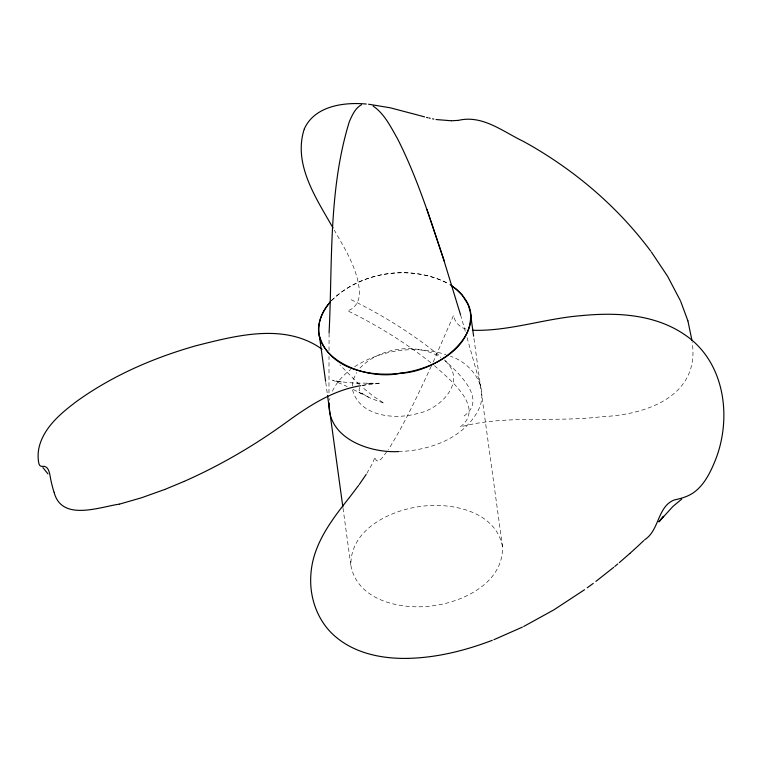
<?xml version="1.0" encoding="UTF-8"?>
<svg xmlns="http://www.w3.org/2000/svg" width="762" height="762" viewBox="0 0 762 762"><rect width="100%" height="100%" fill="white"/><g stroke="black" fill="none" stroke-linecap="round" stroke-linejoin="round"><path stroke-width="0.57" stroke-dasharray="3.81 2.86" d="M328.974 392.992L329.013 356.425M329.022 350.53L329.089 332.823M352.244 386.02L353.263 379.6L356.587 372.513M329.555 400.25L329.898 398.431M359.416 387.372L359.083 390.154C365.188 397.774 375.78 399.736 384.372 403.412L373.58 396.459L361.874 386.886M433.168 362.074L453.523 315.43C454.685 322.316 460.2 328.012 467.077 329.317M431.263 366.208C417.986 394.497 405.041 423.139 388.334 449.628M332.394 391.201C336.442 382.505 343.091 375.218 350.73 369.513M366.808 473.412L372.047 464.239L375.123 456.943L376.161 460.591L378.304 461.115L381.419 458.81L387.744 450.494M359.988 368.017C380.276 347.234 415.871 342.414 440.836 357.368M331.556 300.476C361.712 270.986 412.442 264.014 449.437 284.274M331.251 300.809C361.102 271.282 411.299 264.195 448.399 283.664M464.058 416.004C487.871 399.002 457.867 372.466 444.408 359.997M354.682 366.712C381.276 349.615 415.804 344.967 445.941 354.606M362.645 385.334L370.932 383.543L380.686 383.143L361.931 385.505M341.462 381.943L335.68 381.305L353.578 383.038L374.494 383.238M398.602 451.571C429.073 450.628 463.601 438.722 478.336 410.051C489.718 387.915 471.964 363.122 450.456 356.283M370.627 383.419L364.541 383.41M356.797 383.191L359.626 383.334M339.785 381.733L332.565 380.124L347.262 386.534M368.608 397.164L352.625 389.192M351.177 299.723C383.076 315.316 413.442 334.28 440.893 356.845M362.236 394.087L358.797 392.344L360.807 393.363M430.863 362.75C405.07 342.395 376.904 325.06 347.396 310.658C356.378 308.734 360.302 298.533 359.35 290.198C357.254 268.195 344.967 248.983 334.327 230.181M434.435 365.617C448.894 378.971 485.937 407.165 460.277 426.939C506.406 414.48 555.107 422.729 602.113 416.652C645.938 414.89 700.497 396.183 692.115 341.862M359.369 384.581L339.862 364.865M445.227 360.826C467.801 381.638 439.941 409.451 417.643 413.48C394.887 420.053 358.873 416.557 352.387 389.192M460.553 314.83L465.43 331.861M467.039 337.566L480.822 386.629M502.501 546.487C495.576 511.092 451.675 502.215 421.043 506.387C390.134 510.149 349.672 529.657 350.92 565.766C357.854 601.161 401.745 610.038 432.378 605.866C463.286 602.113 503.749 582.597 502.501 546.487L473.793 337.347M325.765 382.476L327.374 394.23M343.014 508.197L350.92 565.766"/><path stroke-width="1.14" d="M329.089 332.823C332.556 262.576 328.308 189.652 349.348 121.625C352.101 115.395 355.149 108.147 361.493 104.746M329.146 402.974C327.146 438.207 369.399 453.152 398.602 451.571M304.286 128.969C292.77 164.259 316.306 198.425 332.994 227.924M304.333 128.845C314.735 105.813 344.014 101.984 366.332 104.032M366.151 474.459L359.283 484.489M358.645 485.365L349.396 497.557M349.367 497.586C331.632 519.932 312.953 544.297 310.934 573.891C308.943 597.398 317.744 622.221 336.28 637.337M330.489 301.714C290.741 348.844 359.369 382.553 400.441 373.237C442.093 371.999 502.101 322.25 451.895 285.94M659.321 521.379L663.588 516.255L658.901 521.846L672.903 506.463L681.704 499.129M330.127 302.114C322.888 310.248 317.992 321.059 318.887 332.118L325.603 381.305M644.604 539.801C659.53 530.285 657.377 506.425 674.275 499.958C677.075 499.32 679.894 498.71 682.638 497.824C686.324 496.653 689.915 495.1 693.125 492.938C703.497 485.785 709.517 474.097 714.299 462.772C732.644 419.71 725.643 361.864 684.419 334.508M643.833 540.544L637.47 546.516M637.042 546.916L629.917 553.393M629.85 553.45L619.325 562.623M617.811 563.909L614.772 566.452M613.705 567.338L595.884 581.416M593.274 583.368L587.226 587.797M584.549 589.712L553.841 609.876L523.656 626.497M522.427 627.107L493.909 639.68M184.061 481.432C220.475 465.353 255.022 445.132 287.188 421.691C309.305 405.66 333.261 390.106 360.731 385.696M184.004 481.46L165.487 489.175M164.916 489.404L141.541 497.767L119.796 504.034M492.309 640.299C465.401 650.548 436.988 657.692 408.099 658.368M119.482 504.111C99.689 506.94 61.674 521.865 54.092 492.281M458.572 120.329C482.46 114.71 502.71 131.474 523.237 141.313C537.143 148.914 550.583 157.363 563.518 166.526C596.684 190.005 626.393 218.456 650.681 251.069M458.172 120.367L451.809 120.758M451.409 120.777L436.055 119.529M407.822 658.378C382.829 658.892 356.225 653.806 336.499 637.518M368.589 104.232L390.106 107.766L418.9 115.338M472.373 330.241C508.73 331.537 544.754 318.459 581.235 315.659C616.201 312.182 654.31 314.058 684.286 334.413M432.587 118.843L433.788 119.091M428.977 118.005L430.178 118.291M426.596 117.415L427.787 117.71M424.586 116.891L419.71 115.567M450.342 284.874L456.39 289.246L462.096 294.904L468.058 304.448L470.183 311.325L473.631 336.175M322.097 349.253C284.893 322.459 236.287 335.556 195.682 345.824C153.41 357.873 112.347 375.637 76.581 401.431C61.208 413.033 44.644 426.71 39.367 446.113C38.052 451.142 37.748 456.428 38.51 461.572C38.767 463.696 39.395 466.649 42.148 466.354C49.254 465.296 49.673 474.383 50.702 479.279C51.578 483.575 52.626 487.842 53.997 492.014M373.132 106.07C384.562 113.871 390.763 126.987 397.45 138.608C416.728 176.594 429.682 217.332 443.084 257.632L460.553 314.83M42.882 467.554L47.939 473.859M651.358 251.993L667.617 276.33L680.323 300.561M680.695 301.409L687.886 320.812M444.256 261.185L426.891 209.321M687.905 320.869L691.982 340.566M319.373 335.651C329.098 370.57 373.313 377.8 404.298 372.675C433.778 368.046 471.059 349.072 470.668 314.868M327.536 395.402L342.862 507.025"/></g></svg>
